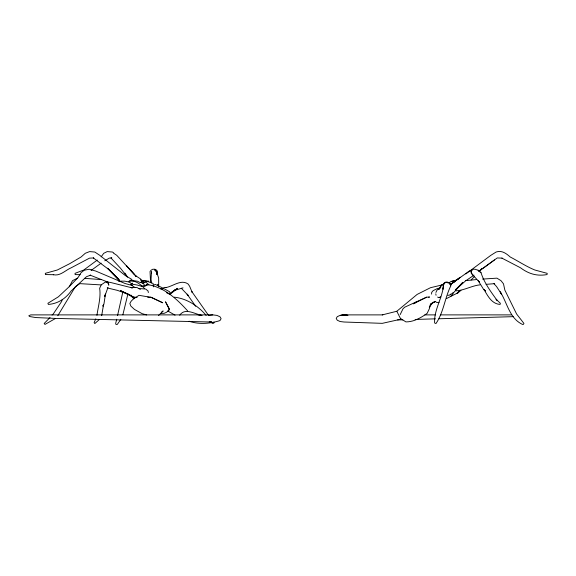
<?xml version="1.0" encoding="UTF-8"?>
<svg xmlns="http://www.w3.org/2000/svg" width="576" height="576" viewBox="0 0 576 576"><rect width="100%" height="100%" fill="white"/><g stroke="black" fill="none" stroke-linecap="round" stroke-linejoin="round"><path stroke-width="0.86" d="M151.481 273.528L151.488 271.627L151.042 279.432L151.618 282.938M156.42 273.492L156.427 271.584L154.778 269.95L156.427 271.584L158.659 278.014L158.688 286.423M150.545 282.161L150.041 271.519L151.178 270.137L152.849 269.237L154.8 269.222L156.514 270.101L157.5 271.411L157.046 274.363M452.894 292.673L452.794 294.401L450.238 296.69L446.422 298.613M431.575 294.12L431.683 292.392L433.123 290.657L437.119 288.648L439.43 288.497M153.425 286.855L153.108 283.478L145.505 280.728M101.678 315.655L103.601 304.33L102.881 306.151L103.932 304.142L105.444 294.048L104.666 296.618L107.986 287.41M157.018 274.63L157.385 272.93L156.982 274.442M122.818 292.018L117.554 315.554M127.829 294.336L122.868 314.784M116.705 319.234L115.668 323.453L115.956 324.432L117.295 324.418L120.852 319.349M430.69 304.078L429.286 308.866L427.14 313.358C420.89 317.815 413.827 321.912 405.922 321.898L400.442 318.47M62.143 299.866L61.654 301.421L53.251 314.006L52.049 315.029M435.924 292.428L436.896 290.354L439.704 287.424M168.494 310.968L169.25 309.168L168.97 308.203L165.506 301.788L169.25 309.168L168.494 310.968L166.01 312.545L163.994 313.373L161.1 313.301M69.293 286.769L72.526 280.642L77.551 278.143M95.796 318.895L94.111 322.582L94.831 323.539L99.216 319.644M400.19 314.575L403.027 308.75L404.755 307.166L426.614 297.18L429.588 297.036L428.616 297.18M433.087 302.213L429.264 307.181M96.934 315.317C98.194 306.526 101.03 297.238 99.648 288.23L101.311 284.803L105.257 282.11L107.086 282.226L108.331 283.068L108.799 285.199L108.677 284.422M444.406 283.702L441.187 285.386L438.718 289.541L440.28 287.942M57.802 315.713L75.427 286.603L79.87 283.644L101.045 284.911M471.067 271.584L472.133 269.95L469.246 271.058L450.734 284.299L460.253 277.294L450.734 284.299L451.735 283.45L449.46 284.278M101.167 256.846L103.716 253.318L107.201 251.59L112.457 252.029L113.782 252.972M439.394 288.511L441.086 286.654M179.726 315.238C184.968 307.166 195.3 314.381 202.118 315.454M474.566 276.422L471.089 280.022M479.124 271.361L482.22 268.258L479.023 271.325L494.446 259.942M50.04 317.542L44.186 323.453L44.95 324.432L55.008 318.758M431.777 303.466L435.42 301.378M474.034 275.162L465.422 281.002L455.386 289.908L462.802 282.37L453.398 292.918L450.23 294.631M414.317 303.516L416.34 301.788M457.013 293.285L459.943 290.801M382.277 314.885L396.806 311.263L417.125 294.422L430.474 287.712L443.354 284.638M451.591 283.543L454.874 281.592M461.009 290.268L457.812 292.882L459.18 291.182L458.302 292.637L450.59 296.51M131.35 284.206L132.646 283.169L130.586 284.609M131.638 285.538L133.171 284.321L137.146 285.005L142.704 286.654L144.461 288.511M91.073 270.49L101.138 263.153M450.914 294.113L449.633 295.099L447.804 295.351M128.801 281.887C132.818 279.101 139.428 283.27 142.409 286.603M97.265 260.064L83.786 270.014L75.031 273.348L75.132 274.579L80.222 274.687M153.54 285.271L155.196 284.407L162.238 287.734M465.862 273.917L490.86 255.312L496.109 252.029C501.624 249.97 506.347 253.498 510.206 256.99C518.522 261.252 526.162 266.486 534.874 270.014L547.2 273.348L547.063 274.579C537.091 276.358 528.811 273.996 520.596 267.84L501.847 258.098M161.503 312.178L163.159 310.961L158.551 315.497M442.418 284.738L445.831 282.29L447.221 282.362M483.142 268.106L497.254 257.947L502.214 258.12M140.234 282.614L141.732 281.599L144.23 281.275M142.423 281.074L144.223 280.368L148.91 284.94M129.11 281.074L130.457 280.188L137.714 281.275C139.615 283.162 143.057 281.88 144.223 284.695L144.432 286.265M169.978 294.43L177.473 288.338L170.813 292.918L175.248 289.843L174.132 290.34M434.815 301.766L430.25 304.236M104.746 260.806L109.332 258.098L111.802 257.933L110.93 257.947L120.535 268.258L127.454 277.164M458.042 279.094L459.576 278.201M441.187 285.386L444.298 283.759M144.749 286.128L147.665 284.638C164.196 287.186 176.796 298.93 187.596 310.838M145.08 285.941L147.665 284.638L141.804 286.265L143.28 286.423M448.034 283.162L452.419 280.951L455.94 280.188M413.338 303.862L426.614 297.18M430.042 305.338L432.468 302.767L435.298 301.522L436.752 302.465L439.006 302.342M162.18 288.468L164.498 287.424L166.09 287.633M165.809 287.59C173.074 286.373 181.008 278.928 188.122 284.033L189.655 286.272L192.11 292.234L191.758 291.514L208.447 315.23M182.995 287.856L174.838 290.29M143.77 282.816L145.159 282.463L142.214 283.025M440.842 297.036L439.25 297.418L440.604 297.18M451.138 281.599L454.882 280.728M160.625 288.922L163.915 288.648L169.61 291.758L170.165 293.609M208.591 315.396L212.76 314.885L216.936 315.396L219.989 316.778L221.105 318.672L219.989 320.566C210.312 323.698 198.886 324.634 189.086 321.242M482.58 279.086L496.922 278.158L500.962 280.642L503.489 283.817L504.835 290.052L516.607 314.006L523.958 323.453L523.332 324.432L522.504 324.418C509.4 318.362 507.312 302.897 500.198 291.773L501.466 294.106L496.591 286.603L493.949 283.644L494.647 283.651L486.079 284.35M465.689 280.62L476.251 279.59M415.094 319.457L435.449 318.83M513.202 316.663L438.934 318.766M480.082 284.832C471.881 285.674 464.314 290.362 455.918 290.866M397.584 319.925L402.818 319.853M145.354 281.146L148.766 281.138M118.57 281.153L124.639 281.138L129.298 282.053L131.58 283.738M212.76 314.885L30.737 314.885L28.8 315.778L29.765 316.548L35.705 317.556L56.225 318.449L211.91 322.013L209.29 321.653M382.846 314.885L344.038 314.885L340.128 315.36L337.262 316.663L336.218 318.449L337.262 320.227L340.128 321.53L344.038 322.013L382.277 323.345L400.802 319.219L396.806 311.263M424.822 314.885L435.449 314.885M440.662 314.885L511.524 314.885M101.225 279.59L84.6 278.338M131.602 295.322L129.478 295.099L124.906 292.918M138.722 288.497L145.742 289.058L148.046 290.974L148.342 292.579M147.586 297.108L151.589 297.454L162.713 302.774L150.638 297.18L151.589 297.454L138.974 295.322C135.734 297.655 131.27 299.513 129.859 303.53L130.838 306.065L134.453 309.413L142.15 313.675L146.657 314.935M137.138 297.418L133.524 297.065L120.47 290.592L129.182 294.574L117.511 290.383L107.251 287.935M198.043 314.885L201.305 315.338M438.991 297.634L437.587 297.079M174.269 297.18C186.61 298.44 198.324 305.978 206.15 315.41M140.436 279.965L143.827 280.699M479.462 282.125L478.145 280.591L483.71 289.562L485.489 290.945L484.106 289.678C487.879 296.107 491.753 303.89 500.098 304.43L500.364 303.278L496.051 299.261L496.994 300.269C490.932 291.838 484.229 282.866 481.032 272.736L478.102 270.223L474.97 269.237L473.371 269.222L471.758 270.101L470.966 271.411L471.398 273.492L479.304 281.981M140.371 289.476L136.829 287.424L131.155 287.633L132.401 287.942L109.822 282.29L106.704 282.362L108.331 283.356M167.558 310.882L175.039 315.144M166.414 292.666L169.416 294.12M106.675 281.347L108.583 282.37L90.137 275.162L90.59 275.148L86.479 276.71L71.165 290.945C65.549 298.706 57.91 303.696 48.341 304.43L47.916 303.278L58.414 296.784L68.76 287.1L77.962 277.661L81.05 272.736L84.204 270.223L89.258 269.237L95.76 271.058L124.934 283.45L131.731 285.372L135.094 287.582M128.801 294.48L133.596 298.138L132.602 297.698L132.336 296.237M210.622 322.114L212.782 323.539L213.962 323.014L213.955 322.056M113.81 253.339L116.748 255.312L135.972 276.185L126.346 265.601L134.165 274.198M481.032 272.736L478.102 270.223M119.016 280.548L107.496 268.2L119.239 279.857L109.591 270.079L93.348 257.933L93.758 257.947L89.474 258.149L71.1 267.84C65.376 270.245 60.084 276.365 53.316 274.694L53.676 274.709L45.432 274.565L45.302 273.334L57.305 270L69.768 263.65L81.094 256.982L85.306 253.26L89.633 251.59L94.824 252.05L99.814 255.348L125.294 275.544L131.364 279.144L133.049 281.066M473.04 275.148L471.211 272.801M181.339 288.252L188.208 295.488L187.106 294.149L195.696 306.302M135.972 276.185L135.36 275.53L140.782 279.094L141.89 281.743M124.884 273.053L126.835 275.998M158.292 285.372L157.838 284.299L158.407 285.718M133.726 296.791L134.467 298.57M435.794 293.839L436.046 295.258M450.85 285.739C444.859 297.756 443.664 312.293 435.967 323.539L434.628 323.014C433.872 309.794 442.476 298.123 443.52 285.106L443.016 289.202L443.57 284.422L444.089 283.068L445.486 282.226L447.394 282.11L449.201 282.83L450.439 284.177L450.85 285.739M344.038 314.885L340.798 315.331L344.239 314.885L347.954 315.36L344.038 314.885"/></g></svg>
